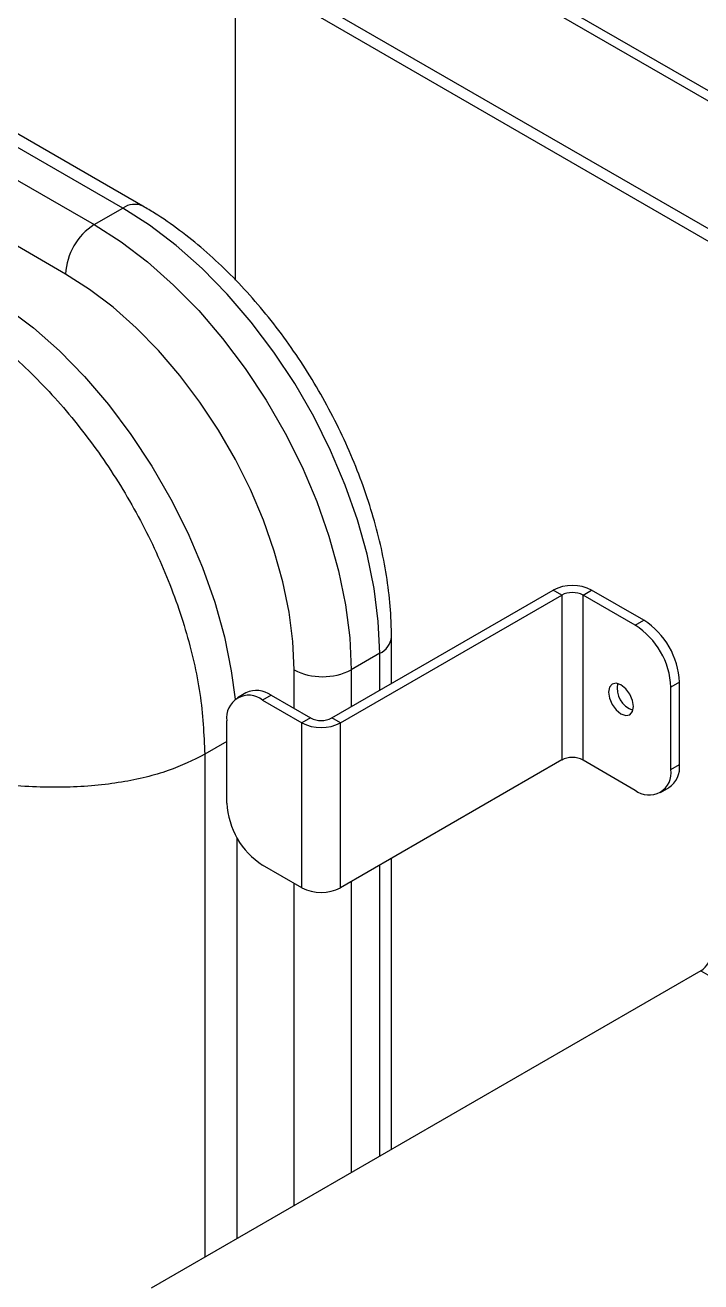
# Model space of a CAD drawing. Extents: x 150 to 4150, y 50 to 2920.
# Drawn here: x 3590.7 to 3758.1, y 1951.8 to 2263 of the extents above; entities that cross this region are included whole.
import ezdxf

# ---------------------------------------------------------------- set-up
doc = ezdxf.new("R2010")
doc.units = 0
doc.header["$LTSCALE"] = 10
doc.linetypes.add('SLD-KATı', pattern=[0])
doc.layers.get('0').update_dxf_attribs({"linetype": 'CONTINUOUS'})

msp = doc.modelspace()

# ---------------------------------------------------------------- linework, layer by layer
at = {"color": 7, "linetype": 'SLD-KATı'}
for p, q in [((3945.08, 2137.27), (3138.98, 2602.62)), ((3948.83, 2137.64), (3142.73, 2602.99)), ((3912.38, 2124.51), (3116.88, 2583.74)), ((3912.38, 2121.45), (3116.88, 2580.68)), ((3642.79, 2199.85), (3642.79, 2277.08)), ((3619.86, 2218.17), (3563.52, 2250.7)), ((3607.79, 2213.59), (3614.86, 2217.67)), ((3666.66, 2091.44), (3721.46, 2123.08)), ((3723.58, 2121.85), (3721.46, 2123.08)), ((3728.88, 2121.85), (3731, 2123.08)), ((3743.91, 2115.63), (3731, 2123.08)), ((3668.78, 2090.22), (3723.58, 2121.85)), ((3723.58, 2121.85), (3723.58, 2081.03)), ((3728.88, 2081.03), (3728.88, 2121.85)), ((3741.79, 2114.4), (3728.88, 2121.85)), ((3741.79, 2114.4), (3743.91, 2115.63)), ((3681.43, 2099.97), (3681.43, 2111.53)), ((3678.5, 2107.45), (3671.43, 2103.37)), ((3645.38, 2097.67), (3643.26, 2096.45)), ((3752.75, 2100.32), (3750.63, 2099.1)), ((3750.63, 2078.68), (3750.63, 2099.1)), ((3752.75, 2079.91), (3752.75, 2100.32)), ((3651.63, 2097.06), (3649.51, 2095.83)), ((3649.51, 2095.83), (3659.23, 2090.22)), ((3651.63, 2097.06), (3661.35, 2091.44)), ((3661.35, 2091.44), (3659.23, 2090.22)), ((3668.78, 2090.22), (3666.66, 2091.44)), ((3640.67, 2070.31), (3640.67, 2090.73)), ((3659.23, 2049.39), (3659.23, 2090.22)), ((3668.78, 2049.39), (3668.78, 2090.22)), ((3723.58, 2081.03), (3668.78, 2049.39)), ((3728.88, 2081.03), (3741.79, 2073.58)), ((3750.63, 2078.68), (3752.75, 2079.91)), ((3748.04, 2072.96), (3750.16, 2074.18)), ((3643.15, 2061.8), (3643.15, 1962.52)), ((3659.23, 2049.39), (3649.51, 2055)), ((3681.43, 1984.62), (3681.43, 2056.7)), ((3758.05, 2028.86), (3621.93, 1950.28)), ((3758.05, 2028.86), (3899.47, 1947.21))]:
    msp.add_line(p, q, dxfattribs=at)
at = {"color": 8, "linetype": 'SLD-KATı'}
for p, q in [((3614.86, 2217.67), (3560.59, 2249.01)), ((3553.52, 2244.92), (3607.79, 2213.59)), ((3600.72, 2201.35), (3539.37, 2236.76)), ((3678.5, 2098.28), (3678.5, 2107.45)), ((3657.29, 2093.79), (3657.29, 2103.37)), ((3671.43, 2103.37), (3671.43, 2094.2)), ((3640.67, 2085.6), (3635.19, 2082.44)), ((3635.19, 2082.44), (3635.19, 1957.93)), ((3678.5, 1982.93), (3678.5, 2055)), ((3671.43, 2050.92), (3671.43, 1978.85)), ((3657.29, 1970.69), (3657.29, 2050.51))]:
    msp.add_line(p, q, dxfattribs=at)
at = {"color": 7, "linetype": 'SLD-KATı', "flags": 128}
for points in [[(3678.5, 2107.45), (3678.15, 2115.33), (3677.11, 2123.53), (3675.39, 2131.96), (3673, 2140.51), (3669.98, 2149.11), (3666.35, 2157.66), (3662.16, 2166.06), (3657.45, 2174.22), (3652.27, 2182.05), (3646.68, 2189.46), (3640.75, 2196.38), (3634.53, 2202.73), (3628.09, 2208.43), (3621.51, 2213.43), (3614.86, 2217.67)], [(3607.79, 2213.59), (3614.44, 2209.35), (3621.02, 2204.35), (3627.46, 2198.64), (3633.68, 2192.3), (3639.61, 2185.38), (3645.2, 2177.96), (3650.37, 2170.13), (3655.08, 2161.98), (3659.28, 2153.58), (3662.9, 2145.03), (3665.93, 2136.43), (3668.32, 2127.87), (3670.04, 2119.45), (3671.08, 2111.25), (3671.43, 2103.37)], [(3657.29, 2103.37), (3656.98, 2110.37), (3656.05, 2117.66), (3654.52, 2125.15), (3652.4, 2132.76), (3649.71, 2140.4), (3646.48, 2148), (3642.76, 2155.46), (3638.57, 2162.72), (3633.97, 2169.67), (3629, 2176.27), (3623.73, 2182.42), (3618.2, 2188.06), (3612.48, 2193.13), (3606.63, 2197.57), (3600.72, 2201.35)], [(3579.51, 2197.26), (3586.16, 2193.02), (3592.74, 2188.02), (3599.17, 2182.31), (3605.39, 2175.96), (3611.33, 2169.05), (3616.91, 2161.63), (3622.09, 2153.8), (3626.8, 2145.64), (3630.99, 2137.25), (3634.62, 2128.7), (3637.64, 2120.1), (3640.03, 2111.54), (3641.76, 2103.12), (3642.69, 2096.06)], [(3735.16, 2097.82), (3735.39, 2096.31), (3736.06, 2094.77), (3737.07, 2093.41), (3738.25, 2092.46), (3739.44, 2092.05), (3740.44, 2092.24), (3741.11, 2093.01), (3741.35, 2094.25), (3741.11, 2095.75), (3740.44, 2097.3), (3739.44, 2098.65), (3738.25, 2099.6), (3737.07, 2100.02), (3736.06, 2099.82), (3735.39, 2099.05), (3735.16, 2097.82)]]:
    msp.add_lwpolyline(points, dxfattribs=at)
at = {"color": 8, "linetype": 'SLD-KATı'}
for centre, start, end in [((3617.79, 2213.59), 65.7086, 125.6162), ((3676.43, 2112.03), 294.376, 354.2894)]:
    msp.add_arc(centre, 5.03, start, end, dxfattribs=at)
at = {"color": 7, "linetype": 'SLD-KATı'}
for centre, radius, start, end in [((3616.07, 2200.65), 15.37, 122.6055, 177.3945), ((3726.23, 2113.87), 10.37, 62.6097, 117.3903), ((3726.23, 2116.74), 5.76, 62.6097, 117.3903), ((3731.44, 2098.22), 19.21, 2.6055, 57.3945), ((3733.56, 2099.45), 19.21, 2.6055, 57.3945), ((3664.36, 2117.01), 15.37, 242.6097, 297.3903), ((3647.97, 2091.94), 6.29, 54.3824, 114.3071), ((3743.19, 2098.88), 5.89, 169.5071, 250.4875), ((3646.06, 2091.6), 5.46, 50.7967, 189.214), ((3664.01, 2096.56), 5.76, 242.6097, 297.3903), ((3664.01, 2099.43), 10.37, 242.6097, 297.3903), ((3726.23, 2075.91), 5.76, 62.6097, 117.3903), ((3746.8, 2079.15), 5.99, 304.0564, 7.2558), ((3745.24, 2077.81), 5.46, 230.7967, 9.214), ((3659.86, 2071.19), 19.21, 182.6055, 237.3945), ((3664.01, 2058.6), 10.37, 242.6097, 297.3903), ((3754.95, 2033.71), 5.76, 302.6055, 357.3945)]:
    msp.add_arc(centre, radius, start, end, dxfattribs=at)
for points, knots in [([(3681.43, 2111.53), (3681.41, 2112.82), (3681.36, 2116.54), (3680.81, 2122.85), (3679.61, 2130.48), (3677.83, 2138.21), (3675.5, 2145.98), (3672.65, 2153.72), (3669.32, 2161.38), (3665.52, 2168.89), (3661.28, 2176.18), (3656.66, 2183.21), (3651.68, 2189.9), (3646.38, 2196.21), (3640.79, 2202.08), (3634.97, 2207.45), (3628.95, 2212.28), (3623.88, 2215.78), (3620.83, 2217.6), (3619.86, 2218.17)], [0, 0, 0, 0, 0.033591, 0.096398, 0.159107, 0.221701, 0.284166, 0.346513, 0.408769, 0.470967, 0.533143, 0.595336, 0.657572, 0.719892, 0.782335, 0.844939, 0.907736, 0.970742, 1, 1, 1, 1]), ([(3635.19, 2082.44), (3632.28, 2080.99), (3627.82, 2078.76), (3620.59, 2076.71), (3614.51, 2075.46), (3607.89, 2074.63), (3600.82, 2074.22), (3593.39, 2074.28), (3583, 2074.98), (3569.85, 2077.04), (3554.84, 2081.08), (3541, 2086.29), (3533.03, 2090.56), (3529.13, 2092.65)], [0, 0, 0, 0, 0.096754, 0.148496, 0.202783, 0.259814, 0.319678, 0.382328, 0.447558, 0.584051, 0.725063, 0.865361, 1, 1, 1, 1])]:
    msp.add_open_spline(points, degree=3, knots=knots, dxfattribs=at)
msp.add_open_spline([(3571.55, 2192.67), (3575.72, 2189.99), (3584.05, 2184.63), (3596.06, 2173.33), (3607.14, 2160.14), (3616.84, 2145.33), (3624.82, 2129.52), (3630.7, 2113.34), (3634.48, 2097.28), (3634.95, 2087.39), (3635.19, 2082.44)], degree=3, dxfattribs=at)

doc.saveas('drawing.dxf')
